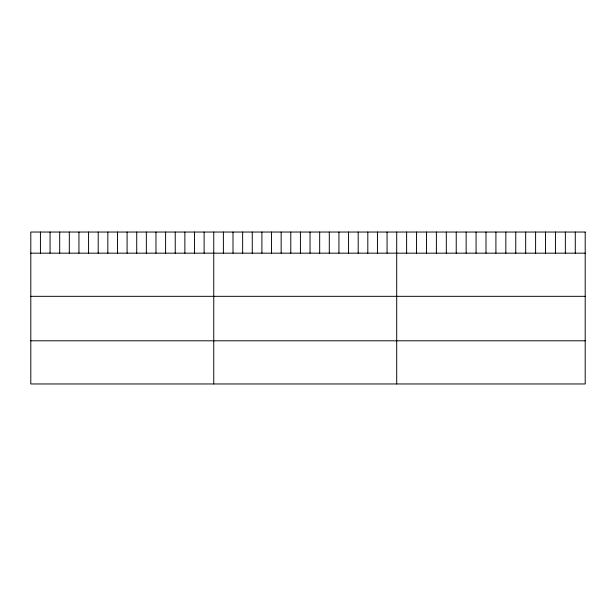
<?xml version="1.0" encoding="UTF-8"?>
<svg xmlns="http://www.w3.org/2000/svg" width="616" height="616" viewBox="0 0 616 616"><rect width="100%" height="100%" fill="white"/><g stroke="black" fill="none" stroke-linecap="round" stroke-linejoin="round"><path stroke-width="0.92" d="M30.8 253.168L585.2 253.168M30.8 296.327L585.2 296.327M30.8 340.802L585.2 340.802M575.282 232.04L575.282 253.168M565.357 232.04L565.357 253.168M555.44 232.04L555.44 253.168M545.514 232.04L545.514 253.168M535.597 232.04L535.597 253.168M525.671 232.04L525.671 253.168M515.754 232.04L515.754 253.168M505.836 232.04L505.836 253.168M495.911 232.04L495.911 253.168M485.993 232.04L485.993 253.168M476.068 232.04L476.068 253.168M466.15 232.04L466.15 253.168M456.233 232.04L456.233 253.168M446.307 232.04L446.307 253.168M436.39 232.04L436.39 253.168M426.465 232.04L426.465 253.168M416.547 232.04L416.547 253.168M406.622 232.04L406.622 253.168M396.704 232.04L396.704 383.96M387.071 232.04L387.071 253.168M377.446 232.04L377.446 253.168M367.814 232.04L367.814 253.168M358.189 232.04L358.189 253.168M348.556 232.04L348.556 253.168M338.931 232.04L338.931 253.168M329.298 232.04L329.298 253.168M319.673 232.04L319.673 253.168M310.041 232.04L310.041 253.168M300.416 232.04L300.416 253.168M290.783 232.04L290.783 253.168M281.158 232.04L281.158 253.168M271.525 232.04L271.525 253.168M261.9 232.04L261.9 253.168M252.267 232.04L252.267 253.168M242.642 232.04L242.642 253.168M233.01 232.04L233.01 253.168M223.385 232.04L223.385 253.168M213.752 232.04L213.752 383.96M204.119 232.04L204.119 253.168M194.494 232.04L194.494 253.168M184.862 232.04L184.862 253.168M175.237 232.04L175.237 253.168M165.604 232.04L165.604 253.168M155.979 232.04L155.979 253.168M146.346 232.04L146.346 253.168M136.721 232.04L136.721 253.168M127.089 232.04L127.089 253.168M117.464 232.04L117.464 253.168M107.831 232.04L107.831 253.168M98.206 232.04L98.206 253.168M88.573 232.04L88.573 253.168M78.948 232.04L78.948 253.168M69.315 232.04L69.315 253.168M59.69 232.04L59.69 253.168M50.058 232.04L50.058 253.168M40.433 232.04L40.433 253.168M585.2 232.04L30.8 232.04L30.8 383.96L585.2 383.96L585.2 232.04"/></g></svg>
